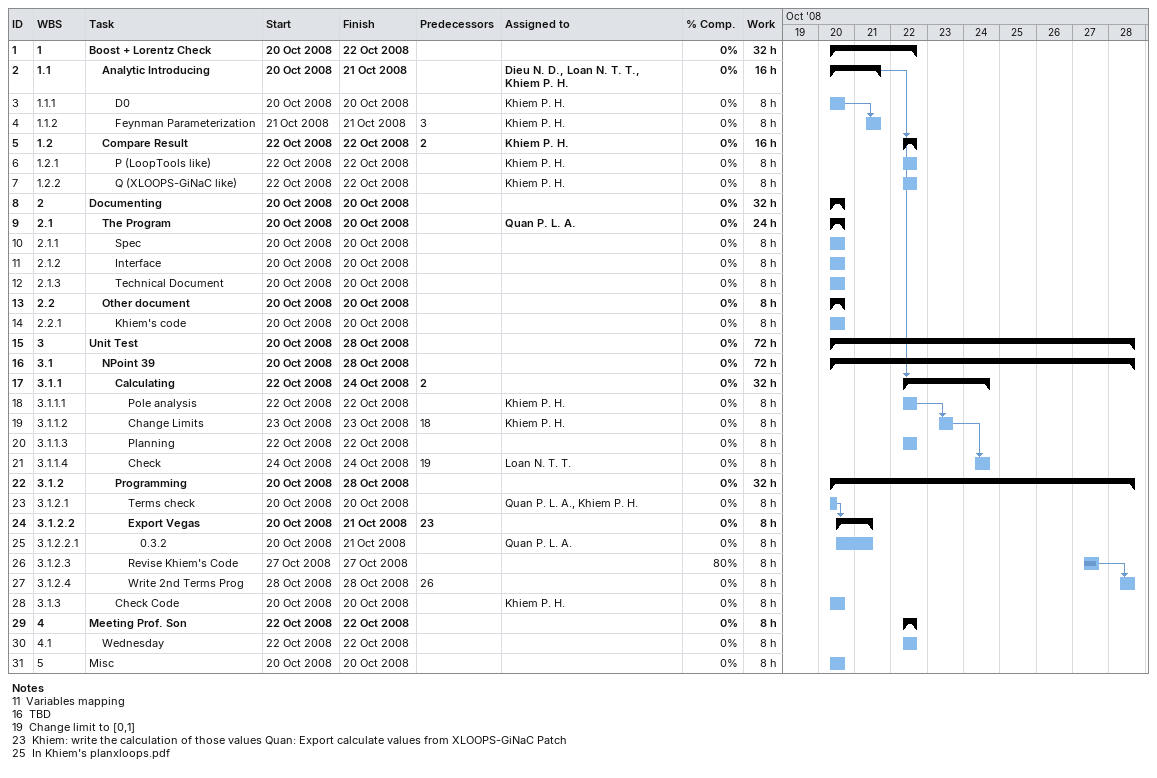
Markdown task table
| ID | WBS | Task | Start | Finish | Predecessors | Resources | % complete | Work (h) |
|---|---|---|---|---|---|---|---|---|
| 1 | 1 | **Boost + Lorentz Check** | 2008-10-20 | 2008-10-22 |  |  | 0 | 32 |
| 2 | 1.1 | **Analytic Introducing** | 2008-10-20 | 2008-10-21 |  | Dieu N. D., Loan N. T. T., Khiem P. H. | 0 | 16 |
| 3 | 1.1.1 | D0 | 2008-10-20 | 2008-10-20 |  | Khiem P. H. | 0 | 8 |
| 4 | 1.1.2 | Feynman Parameterization | 2008-10-21 | 2008-10-21 | 3 | Khiem P. H. | 0 | 8 |
| 5 | 1.2 | **Compare Result** | 2008-10-22 | 2008-10-22 | 2 | Khiem P. H. | 0 | 16 |
| 6 | 1.2.1 | P (LoopTools like) | 2008-10-22 | 2008-10-22 |  | Khiem P. H. | 0 | 8 |
| 7 | 1.2.2 | Q (XLOOPS-GiNaC like) | 2008-10-22 | 2008-10-22 |  | Khiem P. H. | 0 | 8 |
| 8 | 2 | **Documenting** | 2008-10-20 | 2008-10-20 |  |  | 0 | 32 |
| 9 | 2.1 | **The Program** | 2008-10-20 | 2008-10-20 |  | Quan P. L. A. | 0 | 24 |
| 10 | 2.1.1 | Spec | 2008-10-20 | 2008-10-20 |  |  | 0 | 8 |
| 11 | 2.1.2 | Interface | 2008-10-20 | 2008-10-20 |  |  | 0 | 8 |
| 12 | 2.1.3 | Technical Document | 2008-10-20 | 2008-10-20 |  |  | 0 | 8 |
| 13 | 2.2 | **Other document** | 2008-10-20 | 2008-10-20 |  |  | 0 | 8 |
| 14 | 2.2.1 | Khiem's code | 2008-10-20 | 2008-10-20 |  |  | 0 | 8 |
| 15 | 3 | **Unit Test** | 2008-10-20 | 2008-10-28 |  |  | 0 | 72 |
| 16 | 3.1 | **NPoint 39** | 2008-10-20 | 2008-10-28 |  |  | 0 | 72 |
| 17 | 3.1.1 | **Calculating** | 2008-10-22 | 2008-10-24 | 2 |  | 0 | 32 |
| 18 | 3.1.1.1 | Pole analysis | 2008-10-22 | 2008-10-22 |  | Khiem P. H. | 0 | 8 |
| 19 | 3.1.1.2 | Change Limits | 2008-10-23 | 2008-10-23 | 18 | Khiem P. H. | 0 | 8 |
| 20 | 3.1.1.3 | Planning | 2008-10-22 | 2008-10-22 |  |  | 0 | 8 |
| 21 | 3.1.1.4 | Check | 2008-10-24 | 2008-10-24 | 19 | Loan N. T. T. | 0 | 8 |
| 22 | 3.1.2 | **Programming** | 2008-10-20 | 2008-10-28 |  |  | 0 | 32 |
| 23 | 3.1.2.1 | Terms check | 2008-10-20 | 2008-10-20 |  | Quan P. L. A., Khiem P. H. | 0 | 8 |
| 24 | 3.1.2.2 | **Export Vegas** | 2008-10-20 | 2008-10-21 | 23 |  | 0 | 8 |
| 25 | 3.1.2.2.1 | 0.3.2 | 2008-10-20 | 2008-10-21 |  | Quan P. L. A. | 0 | 8 |
| 26 | 3.1.2.3 | Revise Khiem's Code | 2008-10-27 | 2008-10-27 |  |  | 80 | 8 |
| 27 | 3.1.2.4 | Write 2nd Terms Prog | 2008-10-28 | 2008-10-28 | 26 |  | 0 | 8 |
| 28 | 3.1.3 | Check Code | 2008-10-20 | 2008-10-20 |  | Khiem P. H. | 0 | 8 |
| 29 | 4 | **Meeting Prof. Son** | 2008-10-22 | 2008-10-22 |  |  | 0 | 8 |
| 30 | 4.1 | Wednesday | 2008-10-22 | 2008-10-22 |  |  | 0 | 8 |
| 31 | 5 | Misc | 2008-10-20 | 2008-10-20 |  |  | 0 | 8 |

Notes
- 11: Variables mapping
- 16: TBD
- 19: Change limit to [0,1]
- 23: Khiem: write the calculation of those values Quan: Export calculate values from XLOOPS-GiNaC Patch
- 25: In Khiem's planxloops.pdf
